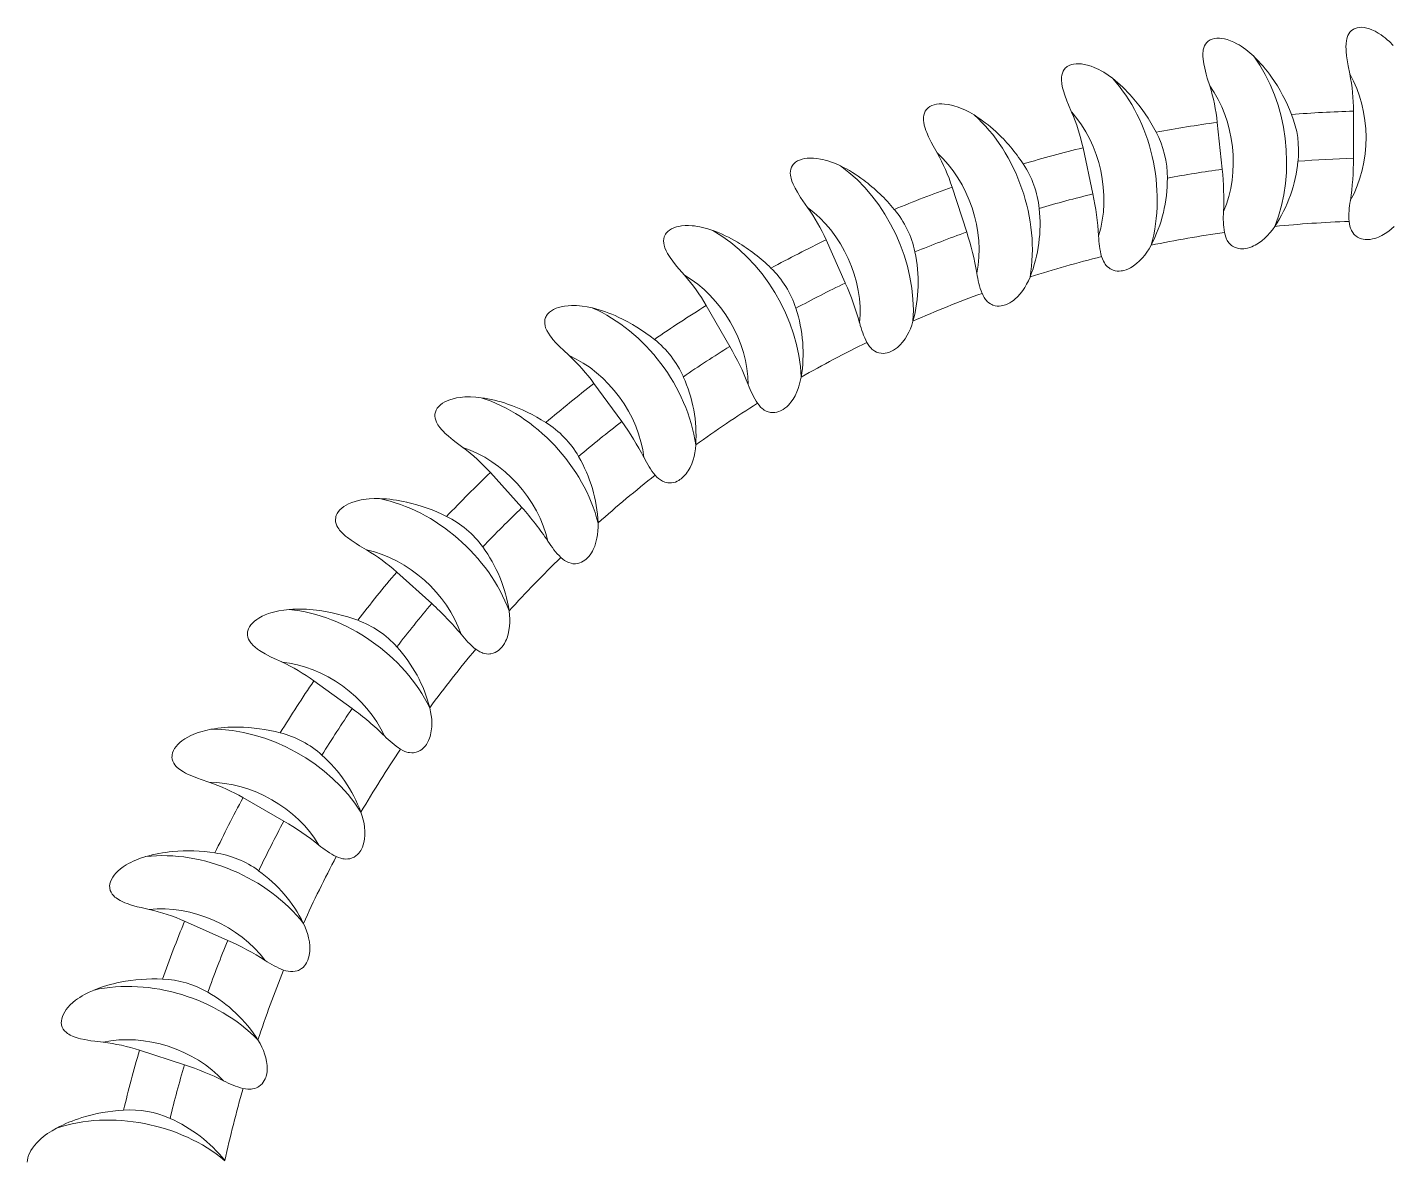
# Model space of a CAD drawing. Extents: x 89 to 512, y -33 to 440.
# Drawn here: x 451.48 to 480.43, y 258.44 to 282.47 of the extents above; entities that cross this region are included whole.
import ezdxf

# ---------------------------------------------------------------- set-up
doc = ezdxf.new("R2010")
doc.units = 0
doc.header["$LTSCALE"] = 7
doc.header["$MEASUREMENT"] = 0
doc.layers.add('8', color=252, linetype='CONTINUOUS', lineweight=15)

msp = doc.modelspace()

# ---------------------------------------------------------------- linework, layer by layer
at = {"layer": '8', "ltscale": 0.025011}
msp.add_line((479.599, 279.69), (479.599, 280.69), dxfattribs=at)
msp.add_line((479.599, 279.69), (479.599, 280.69), dxfattribs=at)
at = {"layer": '8', "ltscale": 0.025012}
for p, q in [((476.817, 279.457), (476.712, 280.452)), ((476.817, 279.457), (476.712, 280.452)), ((474.074, 278.934), (473.866, 279.913)), ((474.074, 278.934), (473.866, 279.913)), ((471.091, 279.079), (471.4, 278.128)), ((471.091, 279.079), (471.4, 278.128)), ((468.419, 277.961), (468.826, 277.047)), ((468.419, 277.961), (468.826, 277.047)), ((465.879, 276.568), (466.379, 275.702)), ((465.879, 276.568), (466.379, 275.702)), ((463.497, 274.918), (464.085, 274.109)), ((463.497, 274.918), (464.085, 274.109)), ((461.302, 273.028), (461.971, 272.285)), ((461.302, 273.028), (461.971, 272.285)), ((459.316, 270.919), (460.059, 270.25)), ((459.316, 270.919), (460.059, 270.25)), ((457.561, 268.614), (458.37, 268.026)), ((457.561, 268.614), (458.37, 268.026)), ((456.057, 266.138), (456.923, 265.638)), ((456.057, 266.138), (456.923, 265.638)), ((454.82, 263.519), (455.734, 263.112)), ((454.82, 263.519), (455.734, 263.112)), ((454.815, 260.475), (453.863, 260.784)), ((454.815, 260.475), (453.863, 260.784))]:
    msp.add_line(p, q, dxfattribs=at)
at = {"layer": '8'}
for points in [[(477.485, 281.852), (477.402, 281.927), (477.315, 281.998), (477.267, 282.032), (477.219, 282.065), (477.174, 282.093), (477.128, 282.12), (477.061, 282.154), (476.992, 282.183), (476.922, 282.208), (476.867, 282.222), (476.812, 282.232), (476.756, 282.238), (476.7, 282.237), (476.651, 282.231), (476.605, 282.219), (476.561, 282.2), (476.541, 282.188), (476.522, 282.175), (476.49, 282.145), (476.463, 282.109), (476.442, 282.071), (476.427, 282.03), (476.416, 281.988), (476.411, 281.956), (476.408, 281.923), (476.407, 281.857), (476.412, 281.791), (476.418, 281.743), (476.425, 281.695), (476.445, 281.6), (476.477, 281.475), (476.501, 281.392), (476.552, 281.227)], [(477.485, 281.852), (477.402, 281.927), (477.315, 281.998), (477.267, 282.032), (477.219, 282.065), (477.174, 282.093), (477.128, 282.12), (477.061, 282.154), (476.992, 282.183), (476.922, 282.208), (476.867, 282.222), (476.812, 282.232), (476.756, 282.238), (476.7, 282.237), (476.651, 282.231), (476.605, 282.219), (476.561, 282.2), (476.541, 282.188), (476.522, 282.175), (476.49, 282.145), (476.463, 282.109), (476.442, 282.071), (476.427, 282.03), (476.416, 281.988), (476.411, 281.956), (476.408, 281.923), (476.407, 281.857), (476.412, 281.791), (476.418, 281.743), (476.425, 281.695), (476.445, 281.6), (476.477, 281.475), (476.501, 281.392), (476.552, 281.227)], [(480.439, 282.085), (480.36, 282.165), (480.317, 282.204), (480.272, 282.242), (480.23, 282.275), (480.187, 282.306), (480.124, 282.346), (480.059, 282.383), (479.991, 282.415), (479.938, 282.435), (479.884, 282.451), (479.829, 282.462), (479.773, 282.467), (479.725, 282.466), (479.677, 282.459), (479.632, 282.445), (479.611, 282.435), (479.591, 282.424), (479.555, 282.397), (479.524, 282.365), (479.5, 282.329), (479.48, 282.29), (479.466, 282.249), (479.457, 282.217), (479.451, 282.185), (479.443, 282.12), (479.44, 282.054), (479.441, 282.005), (479.444, 281.957), (479.454, 281.86), (479.472, 281.732), (479.487, 281.648), (479.521, 281.478)], [(480.439, 282.085), (480.36, 282.165), (480.317, 282.204), (480.272, 282.242), (480.23, 282.275), (480.187, 282.306), (480.124, 282.346), (480.059, 282.383), (479.991, 282.415), (479.938, 282.435), (479.884, 282.451), (479.829, 282.462), (479.773, 282.467), (479.725, 282.466), (479.677, 282.459), (479.632, 282.445), (479.611, 282.435), (479.591, 282.424), (479.555, 282.397), (479.524, 282.365), (479.5, 282.329), (479.48, 282.29), (479.466, 282.249), (479.457, 282.217), (479.451, 282.185), (479.443, 282.12), (479.44, 282.054), (479.441, 282.005), (479.444, 281.957), (479.454, 281.86), (479.472, 281.732), (479.487, 281.648), (479.521, 281.478)], [(474.488, 281.386), (474.397, 281.452), (474.304, 281.513), (474.253, 281.543), (474.201, 281.57), (474.153, 281.594), (474.105, 281.615), (474.035, 281.642), (473.963, 281.664), (473.89, 281.681), (473.835, 281.69), (473.779, 281.694), (473.722, 281.693), (473.667, 281.687), (473.619, 281.676), (473.574, 281.659), (473.533, 281.636), (473.514, 281.622), (473.497, 281.607), (473.467, 281.573), (473.444, 281.535), (473.428, 281.495), (473.417, 281.453), (473.411, 281.41), (473.409, 281.377), (473.41, 281.344), (473.415, 281.279), (473.427, 281.213), (473.438, 281.166), (473.451, 281.119), (473.48, 281.027), (473.525, 280.906), (473.557, 280.826), (473.625, 280.667)], [(474.488, 281.386), (474.397, 281.452), (474.304, 281.513), (474.253, 281.543), (474.201, 281.57), (474.153, 281.594), (474.105, 281.615), (474.035, 281.642), (473.963, 281.664), (473.89, 281.681), (473.835, 281.69), (473.779, 281.694), (473.722, 281.693), (473.667, 281.687), (473.619, 281.676), (473.574, 281.659), (473.533, 281.636), (473.514, 281.622), (473.497, 281.607), (473.467, 281.573), (473.444, 281.535), (473.428, 281.495), (473.417, 281.453), (473.411, 281.41), (473.409, 281.377), (473.41, 281.344), (473.415, 281.279), (473.427, 281.213), (473.438, 281.166), (473.451, 281.119), (473.48, 281.027), (473.525, 280.906), (473.557, 280.826), (473.625, 280.667)], [(471.556, 280.609), (471.459, 280.666), (471.359, 280.717), (471.306, 280.741), (471.251, 280.763), (471.201, 280.781), (471.151, 280.797), (471.079, 280.817), (471.005, 280.831), (470.931, 280.84), (470.875, 280.843), (470.818, 280.842), (470.762, 280.835), (470.708, 280.823), (470.662, 280.807), (470.619, 280.785), (470.58, 280.758), (470.563, 280.742), (470.547, 280.725), (470.522, 280.689), (470.503, 280.649), (470.49, 280.607), (470.484, 280.564), (470.482, 280.52), (470.484, 280.488), (470.488, 280.455), (470.501, 280.391), (470.519, 280.327), (470.535, 280.281), (470.552, 280.236), (470.591, 280.147), (470.649, 280.031), (470.689, 279.955), (470.773, 279.804)], [(471.556, 280.609), (471.459, 280.666), (471.359, 280.717), (471.306, 280.741), (471.251, 280.763), (471.201, 280.781), (471.151, 280.797), (471.079, 280.817), (471.005, 280.831), (470.931, 280.84), (470.875, 280.843), (470.818, 280.842), (470.762, 280.835), (470.708, 280.823), (470.662, 280.807), (470.619, 280.785), (470.58, 280.758), (470.563, 280.742), (470.547, 280.725), (470.522, 280.689), (470.503, 280.649), (470.49, 280.607), (470.484, 280.564), (470.482, 280.52), (470.484, 280.488), (470.488, 280.455), (470.501, 280.391), (470.519, 280.327), (470.535, 280.281), (470.552, 280.236), (470.591, 280.147), (470.649, 280.031), (470.689, 279.955), (470.773, 279.804)], [(468.721, 279.531), (468.619, 279.577), (468.515, 279.617), (468.459, 279.635), (468.402, 279.651), (468.351, 279.664), (468.299, 279.675), (468.225, 279.687), (468.15, 279.694), (468.076, 279.695), (468.019, 279.692), (467.963, 279.684), (467.909, 279.672), (467.855, 279.654), (467.811, 279.634), (467.771, 279.607), (467.735, 279.576), (467.72, 279.559), (467.706, 279.541), (467.684, 279.502), (467.67, 279.46), (467.662, 279.417), (467.66, 279.373), (467.663, 279.33), (467.668, 279.298), (467.675, 279.266), (467.695, 279.203), (467.719, 279.141), (467.74, 279.097), (467.762, 279.054), (467.81, 278.97), (467.879, 278.861), (467.927, 278.79), (468.027, 278.648)], [(468.721, 279.531), (468.619, 279.577), (468.515, 279.617), (468.459, 279.635), (468.402, 279.651), (468.351, 279.664), (468.299, 279.675), (468.225, 279.687), (468.15, 279.694), (468.076, 279.695), (468.019, 279.692), (467.963, 279.684), (467.909, 279.672), (467.855, 279.654), (467.811, 279.634), (467.771, 279.607), (467.735, 279.576), (467.72, 279.559), (467.706, 279.541), (467.684, 279.502), (467.67, 279.46), (467.662, 279.417), (467.66, 279.373), (467.663, 279.33), (467.668, 279.298), (467.675, 279.266), (467.695, 279.203), (467.719, 279.141), (467.74, 279.097), (467.762, 279.054), (467.81, 278.97), (467.879, 278.861), (467.927, 278.79), (468.027, 278.648)], [(466.015, 278.161), (465.909, 278.197), (465.8, 278.225), (465.743, 278.238), (465.685, 278.248), (465.632, 278.256), (465.58, 278.261), (465.505, 278.265), (465.43, 278.264), (465.356, 278.257), (465.3, 278.248), (465.245, 278.235), (465.192, 278.217), (465.141, 278.194), (465.099, 278.169), (465.062, 278.138), (465.03, 278.104), (465.016, 278.085), (465.004, 278.065), (464.987, 278.024), (464.976, 277.981), (464.973, 277.938), (464.976, 277.894), (464.983, 277.851), (464.992, 277.82), (465.002, 277.789), (465.028, 277.728), (465.059, 277.67), (465.084, 277.628), (465.111, 277.587), (465.167, 277.508), (465.248, 277.407), (465.303, 277.341), (465.417, 277.211)], [(466.015, 278.161), (465.909, 278.197), (465.8, 278.225), (465.743, 278.238), (465.685, 278.248), (465.632, 278.256), (465.58, 278.261), (465.505, 278.265), (465.43, 278.264), (465.356, 278.257), (465.3, 278.248), (465.245, 278.235), (465.192, 278.217), (465.141, 278.194), (465.099, 278.169), (465.062, 278.138), (465.03, 278.104), (465.016, 278.085), (465.004, 278.065), (464.987, 278.024), (464.976, 277.981), (464.973, 277.938), (464.976, 277.894), (464.983, 277.851), (464.992, 277.82), (465.002, 277.789), (465.028, 277.728), (465.059, 277.67), (465.084, 277.628), (465.111, 277.587), (465.167, 277.508), (465.248, 277.407), (465.303, 277.341), (465.417, 277.211)], [(476.864, 278.118), (476.876, 278.066), (476.891, 278.019), (476.909, 277.977), (476.922, 277.951), (476.936, 277.929), (476.965, 277.891), (476.994, 277.861), (477.015, 277.843), (477.037, 277.827), (477.079, 277.804), (477.121, 277.789), (477.161, 277.779), (477.201, 277.773), (477.242, 277.772), (477.272, 277.773), (477.302, 277.777), (477.351, 277.786), (477.4, 277.8), (477.447, 277.817), (477.482, 277.833), (477.517, 277.85), (477.587, 277.892), (477.655, 277.941), (477.722, 277.999), (477.776, 278.051), (477.829, 278.11), (477.88, 278.174), (477.931, 278.245)], [(476.864, 278.118), (476.876, 278.066), (476.891, 278.019), (476.909, 277.977), (476.922, 277.951), (476.936, 277.929), (476.965, 277.891), (476.994, 277.861), (477.015, 277.843), (477.037, 277.827), (477.079, 277.804), (477.121, 277.789), (477.161, 277.779), (477.201, 277.773), (477.242, 277.772), (477.272, 277.773), (477.302, 277.777), (477.351, 277.786), (477.4, 277.8), (477.447, 277.817), (477.482, 277.833), (477.517, 277.85), (477.587, 277.892), (477.655, 277.941), (477.722, 277.999), (477.776, 278.051), (477.829, 278.11), (477.88, 278.174), (477.931, 278.245)], [(479.506, 278.353), (479.513, 278.301), (479.523, 278.252), (479.536, 278.209), (479.547, 278.182), (479.558, 278.157), (479.583, 278.117), (479.609, 278.084), (479.628, 278.064), (479.648, 278.046), (479.688, 278.019), (479.727, 277.999), (479.766, 277.985), (479.806, 277.975), (479.846, 277.97), (479.876, 277.968), (479.907, 277.968), (479.956, 277.972), (480.006, 277.981), (480.055, 277.993), (480.092, 278.005), (480.128, 278.019), (480.201, 278.053), (480.274, 278.095), (480.347, 278.145), (480.406, 278.192), (480.465, 278.244)], [(479.506, 278.353), (479.513, 278.301), (479.523, 278.252), (479.536, 278.209), (479.547, 278.182), (479.558, 278.157), (479.583, 278.117), (479.609, 278.084), (479.628, 278.064), (479.648, 278.046), (479.688, 278.019), (479.727, 277.999), (479.766, 277.985), (479.806, 277.975), (479.846, 277.97), (479.876, 277.968), (479.907, 277.968), (479.956, 277.972), (480.006, 277.981), (480.055, 277.993), (480.092, 278.005), (480.128, 278.019), (480.201, 278.053), (480.274, 278.095), (480.347, 278.145), (480.406, 278.192), (480.465, 278.244)], [(474.26, 277.608), (474.278, 277.557), (474.298, 277.512), (474.32, 277.472), (474.336, 277.448), (474.352, 277.427), (474.385, 277.392), (474.417, 277.365), (474.44, 277.35), (474.463, 277.337), (474.508, 277.318), (474.55, 277.307), (474.592, 277.301), (474.632, 277.3), (474.673, 277.303), (474.703, 277.308), (474.732, 277.314), (474.78, 277.329), (474.827, 277.347), (474.872, 277.369), (474.906, 277.389), (474.939, 277.41), (475.003, 277.458), (475.066, 277.514), (475.127, 277.579), (475.174, 277.637), (475.221, 277.7), (475.265, 277.77), (475.308, 277.846)], [(474.26, 277.608), (474.278, 277.557), (474.298, 277.512), (474.32, 277.472), (474.336, 277.448), (474.352, 277.427), (474.385, 277.392), (474.417, 277.365), (474.44, 277.35), (474.463, 277.337), (474.508, 277.318), (474.55, 277.307), (474.592, 277.301), (474.632, 277.3), (474.673, 277.303), (474.703, 277.308), (474.732, 277.314), (474.78, 277.329), (474.827, 277.347), (474.872, 277.369), (474.906, 277.389), (474.939, 277.41), (475.003, 277.458), (475.066, 277.514), (475.127, 277.579), (475.174, 277.637), (475.221, 277.7), (475.265, 277.77), (475.308, 277.846)], [(471.725, 276.828), (471.747, 276.78), (471.772, 276.737), (471.798, 276.7), (471.817, 276.677), (471.835, 276.658), (471.871, 276.627), (471.906, 276.603), (471.93, 276.59), (471.955, 276.58), (472.001, 276.566), (472.044, 276.559), (472.086, 276.558), (472.127, 276.561), (472.166, 276.568), (472.196, 276.576), (472.225, 276.586), (472.271, 276.605), (472.315, 276.628), (472.358, 276.655), (472.389, 276.678), (472.42, 276.702), (472.479, 276.757), (472.535, 276.82), (472.589, 276.89), (472.631, 276.953), (472.67, 277.021), (472.707, 277.095), (472.742, 277.174)], [(471.725, 276.828), (471.747, 276.78), (471.772, 276.737), (471.798, 276.7), (471.817, 276.677), (471.835, 276.658), (471.871, 276.627), (471.906, 276.603), (471.93, 276.59), (471.955, 276.58), (472.001, 276.566), (472.044, 276.559), (472.086, 276.558), (472.127, 276.561), (472.166, 276.568), (472.196, 276.576), (472.225, 276.586), (472.271, 276.605), (472.315, 276.628), (472.358, 276.655), (472.389, 276.678), (472.42, 276.702), (472.479, 276.757), (472.535, 276.82), (472.589, 276.89), (472.631, 276.953), (472.67, 277.021), (472.707, 277.095), (472.742, 277.174)], [(463.466, 276.517), (463.357, 276.541), (463.246, 276.558), (463.188, 276.564), (463.129, 276.569), (463.076, 276.57), (463.023, 276.57), (462.949, 276.566), (462.874, 276.558), (462.801, 276.543), (462.746, 276.529), (462.693, 276.51), (462.642, 276.486), (462.594, 276.458), (462.555, 276.428), (462.521, 276.394), (462.493, 276.357), (462.481, 276.337), (462.472, 276.316), (462.458, 276.273), (462.453, 276.229), (462.454, 276.185), (462.461, 276.142), (462.473, 276.1), (462.485, 276.07), (462.498, 276.04), (462.531, 275.983), (462.567, 275.928), (462.597, 275.889), (462.627, 275.851), (462.692, 275.779), (462.782, 275.687), (462.844, 275.627), (462.971, 275.509)], [(463.466, 276.517), (463.357, 276.541), (463.246, 276.558), (463.188, 276.564), (463.129, 276.569), (463.076, 276.57), (463.023, 276.57), (462.949, 276.566), (462.874, 276.558), (462.801, 276.543), (462.746, 276.529), (462.693, 276.51), (462.642, 276.486), (462.594, 276.458), (462.555, 276.428), (462.521, 276.394), (462.493, 276.357), (462.481, 276.337), (462.472, 276.316), (462.458, 276.273), (462.453, 276.229), (462.454, 276.185), (462.461, 276.142), (462.473, 276.1), (462.485, 276.07), (462.498, 276.04), (462.531, 275.983), (462.567, 275.928), (462.597, 275.889), (462.627, 275.851), (462.692, 275.779), (462.782, 275.687), (462.844, 275.627), (462.971, 275.509)], [(469.284, 275.787), (469.312, 275.742), (469.341, 275.702), (469.371, 275.668), (469.392, 275.647), (469.412, 275.63), (469.451, 275.603), (469.488, 275.583), (469.514, 275.573), (469.539, 275.565), (469.586, 275.556), (469.631, 275.554), (469.672, 275.557), (469.712, 275.564), (469.751, 275.575), (469.779, 275.586), (469.807, 275.599), (469.851, 275.623), (469.892, 275.65), (469.932, 275.682), (469.961, 275.708), (469.989, 275.735), (470.042, 275.796), (470.092, 275.864), (470.138, 275.939), (470.172, 276.006), (470.205, 276.078), (470.234, 276.155), (470.26, 276.238)], [(469.284, 275.787), (469.312, 275.742), (469.341, 275.702), (469.371, 275.668), (469.392, 275.647), (469.412, 275.63), (469.451, 275.603), (469.488, 275.583), (469.514, 275.573), (469.539, 275.565), (469.586, 275.556), (469.631, 275.554), (469.672, 275.557), (469.712, 275.564), (469.751, 275.575), (469.779, 275.586), (469.807, 275.599), (469.851, 275.623), (469.892, 275.65), (469.932, 275.682), (469.961, 275.708), (469.989, 275.735), (470.042, 275.796), (470.092, 275.864), (470.138, 275.939), (470.172, 276.006), (470.205, 276.078), (470.234, 276.155), (470.26, 276.238)], [(466.966, 274.498), (466.998, 274.455), (467.031, 274.418), (467.065, 274.387), (467.087, 274.369), (467.109, 274.354), (467.151, 274.331), (467.19, 274.316), (467.217, 274.308), (467.243, 274.303), (467.291, 274.299), (467.335, 274.301), (467.376, 274.309), (467.415, 274.32), (467.452, 274.335), (467.479, 274.349), (467.506, 274.365), (467.547, 274.393), (467.585, 274.425), (467.622, 274.46), (467.647, 274.489), (467.672, 274.519), (467.719, 274.585), (467.761, 274.658), (467.799, 274.738), (467.827, 274.808), (467.851, 274.883), (467.872, 274.963), (467.889, 275.048)], [(466.966, 274.498), (466.998, 274.455), (467.031, 274.418), (467.065, 274.387), (467.087, 274.369), (467.109, 274.354), (467.151, 274.331), (467.19, 274.316), (467.217, 274.308), (467.243, 274.303), (467.291, 274.299), (467.335, 274.301), (467.376, 274.309), (467.415, 274.32), (467.452, 274.335), (467.479, 274.349), (467.506, 274.365), (467.547, 274.393), (467.585, 274.425), (467.622, 274.46), (467.647, 274.489), (467.672, 274.519), (467.719, 274.585), (467.761, 274.658), (467.799, 274.738), (467.827, 274.808), (467.851, 274.883), (467.872, 274.963), (467.889, 275.048)], [(461.104, 274.615), (460.993, 274.627), (460.881, 274.633), (460.822, 274.633), (460.763, 274.631), (460.71, 274.627), (460.658, 274.622), (460.584, 274.61), (460.511, 274.594), (460.439, 274.572), (460.386, 274.551), (460.336, 274.527), (460.287, 274.498), (460.242, 274.465), (460.207, 274.432), (460.176, 274.394), (460.152, 274.354), (460.143, 274.333), (460.135, 274.311), (460.127, 274.267), (460.126, 274.223), (460.131, 274.179), (460.143, 274.137), (460.159, 274.097), (460.174, 274.068), (460.191, 274.04), (460.229, 273.986), (460.271, 273.935), (460.305, 273.9), (460.339, 273.865), (460.411, 273.8), (460.51, 273.718), (460.578, 273.665), (460.716, 273.561)], [(461.104, 274.615), (460.993, 274.627), (460.881, 274.633), (460.822, 274.633), (460.763, 274.631), (460.71, 274.627), (460.658, 274.622), (460.584, 274.61), (460.511, 274.594), (460.439, 274.572), (460.386, 274.551), (460.336, 274.527), (460.287, 274.498), (460.242, 274.465), (460.207, 274.432), (460.176, 274.394), (460.152, 274.354), (460.143, 274.333), (460.135, 274.311), (460.127, 274.267), (460.126, 274.223), (460.131, 274.179), (460.143, 274.137), (460.159, 274.097), (460.174, 274.068), (460.191, 274.04), (460.229, 273.986), (460.271, 273.935), (460.305, 273.9), (460.339, 273.865), (460.411, 273.8), (460.51, 273.718), (460.578, 273.665), (460.716, 273.561)], [(464.795, 272.973), (464.832, 272.934), (464.869, 272.901), (464.905, 272.873), (464.93, 272.858), (464.953, 272.845), (464.997, 272.826), (465.037, 272.815), (465.065, 272.81), (465.091, 272.808), (465.139, 272.809), (465.183, 272.816), (465.223, 272.828), (465.26, 272.843), (465.296, 272.862), (465.321, 272.879), (465.346, 272.897), (465.384, 272.929), (465.419, 272.965), (465.451, 273.004), (465.474, 273.035), (465.496, 273.068), (465.535, 273.138), (465.569, 273.215), (465.599, 273.299), (465.619, 273.371), (465.635, 273.448), (465.648, 273.53), (465.656, 273.616)], [(464.795, 272.973), (464.832, 272.934), (464.869, 272.901), (464.905, 272.873), (464.93, 272.858), (464.953, 272.845), (464.997, 272.826), (465.037, 272.815), (465.065, 272.81), (465.091, 272.808), (465.139, 272.809), (465.183, 272.816), (465.223, 272.828), (465.26, 272.843), (465.296, 272.862), (465.321, 272.879), (465.346, 272.897), (465.384, 272.929), (465.419, 272.965), (465.451, 273.004), (465.474, 273.035), (465.496, 273.068), (465.535, 273.138), (465.569, 273.215), (465.599, 273.299), (465.619, 273.371), (465.635, 273.448), (465.648, 273.53), (465.656, 273.616)], [(458.953, 272.476), (458.841, 272.477), (458.729, 272.471), (458.671, 272.465), (458.612, 272.457), (458.56, 272.448), (458.508, 272.437), (458.436, 272.417), (458.365, 272.393), (458.296, 272.364), (458.246, 272.338), (458.198, 272.309), (458.153, 272.275), (458.112, 272.237), (458.08, 272.2), (458.054, 272.16), (458.034, 272.117), (458.027, 272.095), (458.022, 272.073), (458.018, 272.028), (458.021, 271.984), (458.031, 271.942), (458.047, 271.901), (458.068, 271.863), (458.086, 271.835), (458.105, 271.809), (458.149, 271.759), (458.196, 271.713), (458.233, 271.681), (458.271, 271.651), (458.349, 271.593), (458.456, 271.522), (458.529, 271.477), (458.678, 271.388)], [(458.953, 272.476), (458.841, 272.477), (458.729, 272.471), (458.671, 272.465), (458.612, 272.457), (458.56, 272.448), (458.508, 272.437), (458.436, 272.417), (458.365, 272.393), (458.296, 272.364), (458.246, 272.338), (458.198, 272.309), (458.153, 272.275), (458.112, 272.237), (458.08, 272.2), (458.054, 272.16), (458.034, 272.117), (458.027, 272.095), (458.022, 272.073), (458.018, 272.028), (458.021, 271.984), (458.031, 271.942), (458.047, 271.901), (458.068, 271.863), (458.086, 271.835), (458.105, 271.809), (458.149, 271.759), (458.196, 271.713), (458.233, 271.681), (458.271, 271.651), (458.349, 271.593), (458.456, 271.522), (458.529, 271.477), (458.678, 271.388)], [(462.796, 271.229), (462.836, 271.194), (462.876, 271.165), (462.915, 271.142), (462.941, 271.129), (462.966, 271.119), (463.012, 271.105), (463.053, 271.097), (463.081, 271.095), (463.107, 271.096), (463.155, 271.102), (463.198, 271.114), (463.236, 271.129), (463.272, 271.149), (463.305, 271.171), (463.329, 271.19), (463.352, 271.211), (463.386, 271.247), (463.417, 271.287), (463.445, 271.329), (463.464, 271.362), (463.482, 271.397), (463.514, 271.471), (463.54, 271.551), (463.561, 271.637), (463.573, 271.711), (463.581, 271.79), (463.585, 271.872), (463.585, 271.959)], [(462.796, 271.229), (462.836, 271.194), (462.876, 271.165), (462.915, 271.142), (462.941, 271.129), (462.966, 271.119), (463.012, 271.105), (463.053, 271.097), (463.081, 271.095), (463.107, 271.096), (463.155, 271.102), (463.198, 271.114), (463.236, 271.129), (463.272, 271.149), (463.305, 271.171), (463.329, 271.19), (463.352, 271.211), (463.386, 271.247), (463.417, 271.287), (463.445, 271.329), (463.464, 271.362), (463.482, 271.397), (463.514, 271.471), (463.54, 271.551), (463.561, 271.637), (463.573, 271.711), (463.581, 271.79), (463.585, 271.872), (463.585, 271.959)], [(457.038, 270.125), (456.926, 270.114), (456.816, 270.096), (456.758, 270.084), (456.701, 270.07), (456.65, 270.055), (456.6, 270.039), (456.53, 270.012), (456.462, 269.981), (456.396, 269.944), (456.349, 269.914), (456.304, 269.879), (456.263, 269.841), (456.226, 269.799), (456.198, 269.759), (456.176, 269.716), (456.161, 269.672), (456.156, 269.649), (456.154, 269.626), (456.154, 269.581), (456.162, 269.538), (456.177, 269.497), (456.197, 269.458), (456.221, 269.422), (456.242, 269.396), (456.264, 269.372), (456.313, 269.328), (456.365, 269.287), (456.404, 269.259), (456.445, 269.233), (456.529, 269.184), (456.643, 269.124), (456.721, 269.086), (456.878, 269.013)], [(457.038, 270.125), (456.926, 270.114), (456.816, 270.096), (456.758, 270.084), (456.701, 270.07), (456.65, 270.055), (456.6, 270.039), (456.53, 270.012), (456.462, 269.981), (456.396, 269.944), (456.349, 269.914), (456.304, 269.879), (456.263, 269.841), (456.226, 269.799), (456.198, 269.759), (456.176, 269.716), (456.161, 269.672), (456.156, 269.649), (456.154, 269.626), (456.154, 269.581), (456.162, 269.538), (456.177, 269.497), (456.197, 269.458), (456.221, 269.422), (456.242, 269.396), (456.264, 269.372), (456.313, 269.328), (456.365, 269.287), (456.404, 269.259), (456.445, 269.233), (456.529, 269.184), (456.643, 269.124), (456.721, 269.086), (456.878, 269.013)], [(460.99, 269.286), (461.033, 269.256), (461.077, 269.231), (461.118, 269.212), (461.145, 269.201), (461.171, 269.194), (461.217, 269.185), (461.259, 269.182), (461.287, 269.183), (461.313, 269.186), (461.36, 269.197), (461.401, 269.213), (461.438, 269.233), (461.472, 269.256), (461.502, 269.282), (461.524, 269.303), (461.544, 269.326), (461.574, 269.366), (461.601, 269.408), (461.625, 269.453), (461.641, 269.488), (461.655, 269.525), (461.679, 269.602), (461.696, 269.684), (461.708, 269.772), (461.712, 269.847), (461.712, 269.926), (461.708, 270.008), (461.698, 270.095)], [(460.99, 269.286), (461.033, 269.256), (461.077, 269.231), (461.118, 269.212), (461.145, 269.201), (461.171, 269.194), (461.217, 269.185), (461.259, 269.182), (461.287, 269.183), (461.313, 269.186), (461.36, 269.197), (461.401, 269.213), (461.438, 269.233), (461.472, 269.256), (461.502, 269.282), (461.524, 269.303), (461.544, 269.326), (461.574, 269.366), (461.601, 269.408), (461.625, 269.453), (461.641, 269.488), (461.655, 269.525), (461.679, 269.602), (461.696, 269.684), (461.708, 269.772), (461.712, 269.847), (461.712, 269.926), (461.708, 270.008), (461.698, 270.095)], [(459.397, 267.165), (459.443, 267.139), (459.489, 267.119), (459.532, 267.104), (459.56, 267.097), (459.586, 267.092), (459.633, 267.088), (459.675, 267.089), (459.703, 267.093), (459.729, 267.099), (459.774, 267.115), (459.814, 267.135), (459.848, 267.159), (459.879, 267.185), (459.907, 267.214), (459.926, 267.238), (459.944, 267.263), (459.97, 267.305), (459.992, 267.35), (460.011, 267.397), (460.023, 267.434), (460.033, 267.472), (460.049, 267.551), (460.058, 267.635), (460.06, 267.723), (460.057, 267.798), (460.048, 267.877), (460.035, 267.958), (460.016, 268.043)], [(459.397, 267.165), (459.443, 267.139), (459.489, 267.119), (459.532, 267.104), (459.56, 267.097), (459.586, 267.092), (459.633, 267.088), (459.675, 267.089), (459.703, 267.093), (459.729, 267.099), (459.774, 267.115), (459.814, 267.135), (459.848, 267.159), (459.879, 267.185), (459.907, 267.214), (459.926, 267.238), (459.944, 267.263), (459.97, 267.305), (459.992, 267.35), (460.011, 267.397), (460.023, 267.434), (460.033, 267.472), (460.049, 267.551), (460.058, 267.635), (460.06, 267.723), (460.057, 267.798), (460.048, 267.877), (460.035, 267.958), (460.016, 268.043)], [(455.378, 267.586), (455.269, 267.563), (455.161, 267.534), (455.105, 267.516), (455.049, 267.496), (455, 267.476), (454.952, 267.454), (454.885, 267.42), (454.821, 267.382), (454.759, 267.339), (454.716, 267.304), (454.675, 267.265), (454.638, 267.223), (454.605, 267.177), (454.582, 267.134), (454.564, 267.089), (454.554, 267.044), (454.552, 267.02), (454.551, 266.997), (454.557, 266.953), (454.569, 266.91), (454.588, 266.871), (454.612, 266.835), (454.64, 266.801), (454.663, 266.778), (454.688, 266.757), (454.741, 266.717), (454.797, 266.682), (454.839, 266.659), (454.883, 266.637), (454.971, 266.597), (455.091, 266.549), (455.172, 266.52), (455.336, 266.464)], [(455.378, 267.586), (455.269, 267.563), (455.161, 267.534), (455.105, 267.516), (455.049, 267.496), (455, 267.476), (454.952, 267.454), (454.885, 267.42), (454.821, 267.382), (454.759, 267.339), (454.716, 267.304), (454.675, 267.265), (454.638, 267.223), (454.605, 267.177), (454.582, 267.134), (454.564, 267.089), (454.554, 267.044), (454.552, 267.02), (454.551, 266.997), (454.557, 266.953), (454.569, 266.91), (454.588, 266.871), (454.612, 266.835), (454.64, 266.801), (454.663, 266.778), (454.688, 266.757), (454.741, 266.717), (454.797, 266.682), (454.839, 266.659), (454.883, 266.637), (454.971, 266.597), (455.091, 266.549), (455.172, 266.52), (455.336, 266.464)], [(458.034, 264.889), (458.083, 264.868), (458.13, 264.853), (458.175, 264.842), (458.203, 264.838), (458.23, 264.836), (458.277, 264.837), (458.319, 264.843), (458.346, 264.85), (458.371, 264.858), (458.415, 264.879), (458.452, 264.903), (458.484, 264.93), (458.512, 264.959), (458.536, 264.991), (458.553, 265.017), (458.568, 265.043), (458.589, 265.088), (458.607, 265.135), (458.62, 265.184), (458.629, 265.222), (458.635, 265.26), (458.642, 265.341), (458.642, 265.425), (458.635, 265.513), (458.624, 265.588), (458.608, 265.665), (458.586, 265.744), (458.558, 265.827)], [(458.034, 264.889), (458.083, 264.868), (458.13, 264.853), (458.175, 264.842), (458.203, 264.838), (458.23, 264.836), (458.277, 264.837), (458.319, 264.843), (458.346, 264.85), (458.371, 264.858), (458.415, 264.879), (458.452, 264.903), (458.484, 264.93), (458.512, 264.959), (458.536, 264.991), (458.553, 265.017), (458.568, 265.043), (458.589, 265.088), (458.607, 265.135), (458.62, 265.184), (458.629, 265.222), (458.635, 265.26), (458.642, 265.341), (458.642, 265.425), (458.635, 265.513), (458.624, 265.588), (458.608, 265.665), (458.586, 265.744), (458.558, 265.827)], [(453.994, 264.887), (453.887, 264.853), (453.783, 264.813), (453.729, 264.789), (453.676, 264.764), (453.629, 264.739), (453.583, 264.712), (453.52, 264.671), (453.46, 264.627), (453.404, 264.578), (453.364, 264.538), (453.328, 264.495), (453.295, 264.449), (453.268, 264.4), (453.249, 264.355), (453.236, 264.309), (453.23, 264.262), (453.231, 264.239), (453.233, 264.216), (453.243, 264.172), (453.26, 264.131), (453.282, 264.094), (453.31, 264.06), (453.342, 264.03), (453.367, 264.01), (453.394, 263.991), (453.45, 263.957), (453.51, 263.928), (453.554, 263.909), (453.6, 263.892), (453.692, 263.861), (453.816, 263.826), (453.9, 263.806), (454.069, 263.767)], [(453.994, 264.887), (453.887, 264.853), (453.783, 264.813), (453.729, 264.789), (453.676, 264.764), (453.629, 264.739), (453.583, 264.712), (453.52, 264.671), (453.46, 264.627), (453.404, 264.578), (453.364, 264.538), (453.328, 264.495), (453.295, 264.449), (453.268, 264.4), (453.249, 264.355), (453.236, 264.309), (453.23, 264.262), (453.231, 264.239), (453.233, 264.216), (453.243, 264.172), (453.26, 264.131), (453.282, 264.094), (453.31, 264.06), (453.342, 264.03), (453.367, 264.01), (453.394, 263.991), (453.45, 263.957), (453.51, 263.928), (453.554, 263.909), (453.6, 263.892), (453.692, 263.861), (453.816, 263.826), (453.9, 263.806), (454.069, 263.767)], [(456.917, 262.483), (456.968, 262.467), (457.016, 262.457), (457.061, 262.451), (457.09, 262.45), (457.117, 262.451), (457.164, 262.457), (457.205, 262.467), (457.231, 262.476), (457.255, 262.487), (457.296, 262.512), (457.331, 262.54), (457.359, 262.571), (457.384, 262.603), (457.405, 262.637), (457.419, 262.664), (457.432, 262.692), (457.448, 262.739), (457.46, 262.788), (457.469, 262.838), (457.473, 262.876), (457.475, 262.915), (457.474, 262.996), (457.466, 263.079), (457.449, 263.166), (457.431, 263.239), (457.406, 263.314), (457.376, 263.391), (457.34, 263.47)], [(456.917, 262.483), (456.968, 262.467), (457.016, 262.457), (457.061, 262.451), (457.09, 262.45), (457.117, 262.451), (457.164, 262.457), (457.205, 262.467), (457.231, 262.476), (457.255, 262.487), (457.296, 262.512), (457.331, 262.54), (457.359, 262.571), (457.384, 262.603), (457.405, 262.637), (457.419, 262.664), (457.432, 262.692), (457.448, 262.739), (457.46, 262.788), (457.469, 262.838), (457.473, 262.876), (457.475, 262.915), (457.474, 262.996), (457.466, 263.079), (457.449, 263.166), (457.431, 263.239), (457.406, 263.314), (457.376, 263.391), (457.34, 263.47)], [(452.899, 262.059), (452.796, 262.014), (452.696, 261.963), (452.645, 261.934), (452.595, 261.903), (452.551, 261.873), (452.509, 261.842), (452.451, 261.795), (452.396, 261.744), (452.344, 261.689), (452.309, 261.645), (452.277, 261.599), (452.25, 261.55), (452.227, 261.499), (452.213, 261.452), (452.206, 261.404), (452.205, 261.357), (452.208, 261.334), (452.212, 261.311), (452.226, 261.269), (452.248, 261.23), (452.274, 261.196), (452.305, 261.165), (452.34, 261.138), (452.367, 261.12), (452.396, 261.104), (452.456, 261.077), (452.518, 261.054), (452.564, 261.04), (452.611, 261.027), (452.706, 261.007), (452.833, 260.985), (452.918, 260.973), (453.09, 260.952)], [(452.899, 262.059), (452.796, 262.014), (452.696, 261.963), (452.645, 261.934), (452.595, 261.903), (452.551, 261.873), (452.509, 261.842), (452.451, 261.795), (452.396, 261.744), (452.344, 261.689), (452.309, 261.645), (452.277, 261.599), (452.25, 261.55), (452.227, 261.499), (452.213, 261.452), (452.206, 261.404), (452.205, 261.357), (452.208, 261.334), (452.212, 261.311), (452.226, 261.269), (452.248, 261.23), (452.274, 261.196), (452.305, 261.165), (452.34, 261.138), (452.367, 261.12), (452.396, 261.104), (452.456, 261.077), (452.518, 261.054), (452.564, 261.04), (452.611, 261.027), (452.706, 261.007), (452.833, 260.985), (452.918, 260.973), (453.09, 260.952)], [(456.057, 259.973), (456.109, 259.963), (456.159, 259.958), (456.204, 259.957), (456.233, 259.959), (456.26, 259.962), (456.306, 259.973), (456.345, 259.987), (456.37, 260), (456.393, 260.013), (456.431, 260.042), (456.463, 260.074), (456.488, 260.107), (456.509, 260.141), (456.527, 260.178), (456.538, 260.206), (456.547, 260.235), (456.559, 260.283), (456.566, 260.333), (456.569, 260.384), (456.569, 260.422), (456.567, 260.461), (456.558, 260.541), (456.541, 260.624), (456.515, 260.709), (456.489, 260.779), (456.457, 260.851), (456.419, 260.925), (456.375, 261)], [(456.057, 259.973), (456.109, 259.963), (456.159, 259.958), (456.204, 259.957), (456.233, 259.959), (456.26, 259.962), (456.306, 259.973), (456.345, 259.987), (456.37, 260), (456.393, 260.013), (456.431, 260.042), (456.463, 260.074), (456.488, 260.107), (456.509, 260.141), (456.527, 260.178), (456.538, 260.206), (456.547, 260.235), (456.559, 260.283), (456.566, 260.333), (456.569, 260.384), (456.569, 260.422), (456.567, 260.461), (456.558, 260.541), (456.541, 260.624), (456.515, 260.709), (456.489, 260.779), (456.457, 260.851), (456.419, 260.925), (456.375, 261)], [(452.105, 259.132), (452.008, 259.076), (451.914, 259.015), (451.866, 258.981), (451.82, 258.945), (451.779, 258.91), (451.74, 258.875), (451.687, 258.822), (451.638, 258.766), (451.593, 258.706), (451.562, 258.659), (451.535, 258.609), (451.513, 258.557), (451.496, 258.504), (451.487, 258.456), (451.484, 258.408)], [(452.105, 259.132), (452.008, 259.076), (451.914, 259.015), (451.866, 258.981), (451.82, 258.945), (451.779, 258.91), (451.74, 258.875), (451.687, 258.822), (451.638, 258.766), (451.593, 258.706), (451.562, 258.659), (451.535, 258.609), (451.513, 258.557), (451.496, 258.504), (451.487, 258.456), (451.484, 258.408)]]:
    msp.add_lwpolyline(points, dxfattribs=at)
for centre, radius, start, end in [((475.339, 279.63), 3.089, 35.2435, 45.9936), ((475.339, 279.63), 3.089, 35.2435, 45.9936), ((472.586, 278.952), 3.089, 41.2435, 51.9936), ((472.586, 278.952), 3.089, 41.2435, 51.9936), ((474.78, 279.249), 3.765, 21.3492, 35.0795), ((474.78, 279.249), 3.765, 21.3492, 35.0795), ((475.632, 280.692), 3.967, 359.9805, 11.4285), ((475.632, 280.692), 3.967, 359.9805, 11.4285), ((472.767, 280.039), 3.967, 5.9805, 17.4285), ((472.767, 280.039), 3.967, 5.9805, 17.4285), ((472.07, 278.515), 3.765, 27.3492, 41.0795), ((472.07, 278.515), 3.765, 27.3492, 41.0795), ((469.919, 277.99), 3.089, 47.2435, 57.9936), ((469.919, 277.99), 3.089, 47.2435, 57.9936), ((469.985, 279.09), 3.967, 11.9805, 23.4285), ((469.985, 279.09), 3.967, 11.9805, 23.4285), ((476.354, 279.847), 2.082, 353.9467, 21.7922), ((476.354, 279.847), 2.082, 353.9467, 21.7922), ((480.431, 253.026), 27.677, 91.7213, 94.4413), ((480.431, 253.026), 27.677, 91.7213, 94.4413), ((469.452, 277.501), 3.765, 33.3492, 47.0795), ((469.452, 277.501), 3.765, 33.3492, 47.0795), ((480.431, 253.026), 27.677, 97.7213, 100.4413), ((480.431, 253.026), 27.677, 97.7213, 100.4413), ((473.573, 279.274), 2.082, 359.9458, 27.793), ((473.573, 279.274), 2.082, 359.9458, 27.793), ((480.431, 253.026), 27.677, 103.7213, 106.4413), ((480.431, 253.026), 27.677, 103.7213, 106.4413), ((467.318, 277.855), 3.967, 17.9805, 29.4285), ((467.318, 277.855), 3.967, 17.9805, 29.4285), ((475.391, 279.929), 3.047, 326.4877, 354.3209), ((475.391, 279.929), 3.047, 326.4877, 354.3209), ((480.431, 253.026), 26.677, 91.7859, 94.3129), ((480.431, 253.026), 26.677, 91.7859, 94.3129), ((473.548, 279.691), 6.052, 351.4788, 359.9875), ((473.548, 279.691), 6.052, 351.4788, 359.9875), ((467.367, 276.755), 3.089, 53.2435, 63.9936), ((467.367, 276.755), 3.089, 53.2435, 63.9936), ((470.867, 278.413), 2.082, 5.9458, 33.7937), ((470.867, 278.413), 2.082, 5.9458, 33.7937), ((480.431, 253.026), 26.677, 97.7859, 100.3129), ((480.431, 253.026), 26.677, 97.7859, 100.3129), ((470.798, 278.826), 6.052, 357.4788, 5.9875), ((470.798, 278.826), 6.052, 357.4788, 5.9875), ((466.954, 276.219), 3.765, 39.3492, 53.0795), ((466.954, 276.219), 3.765, 39.3492, 53.0795), ((480.431, 253.026), 27.677, 109.7213, 112.4413), ((480.431, 253.026), 27.677, 109.7213, 112.4413), ((472.607, 279.255), 3.047, 332.4877, 0.3208), ((472.607, 279.255), 3.047, 332.4877, 0.3208), ((480.431, 253.026), 26.677, 103.7859, 106.3129), ((480.431, 253.026), 26.677, 103.7859, 106.3129), ((468.154, 277.677), 6.052, 3.4788, 11.9875), ((468.154, 277.677), 6.052, 3.4788, 11.9875), ((481.421, 278.452), 1.918, 169.7072, 182.9356), ((481.421, 278.452), 1.918, 169.7072, 182.9356), ((464.794, 276.348), 3.967, 23.9805, 35.4285), ((464.794, 276.348), 3.967, 23.9805, 35.4285), ((468.266, 277.275), 2.082, 11.9458, 39.7937), ((468.266, 277.275), 2.082, 11.9458, 39.7937), ((469.908, 278.293), 3.047, 338.4877, 6.3208), ((469.908, 278.293), 3.047, 338.4877, 6.3208), ((478.758, 278.416), 1.918, 175.7072, 188.9356), ((478.758, 278.416), 1.918, 175.7072, 188.9356), ((480.431, 253.026), 25.344, 92.0914, 95.6598), ((480.431, 253.026), 25.344, 92.0914, 95.6598), ((464.958, 275.259), 3.089, 59.2435, 69.9936), ((464.958, 275.259), 3.089, 59.2435, 69.9936), ((464.603, 274.684), 3.765, 45.3492, 59.0795), ((464.603, 274.684), 3.765, 45.3492, 59.0795), ((480.431, 253.026), 27.677, 115.7213, 118.4413), ((480.431, 253.026), 27.677, 115.7213, 118.4413), ((480.431, 253.026), 26.677, 109.7859, 112.3129), ((480.431, 253.026), 26.677, 109.7859, 112.3129), ((465.644, 276.259), 6.052, 9.4788, 17.9875), ((465.644, 276.259), 6.052, 9.4788, 17.9875), ((476.113, 278.102), 1.918, 181.7072, 194.9356), ((476.113, 278.102), 1.918, 181.7072, 194.9356), ((480.431, 253.026), 25.344, 98.0914, 101.6598), ((480.431, 253.026), 25.344, 98.0914, 101.6598), ((467.325, 277.055), 3.047, 344.4877, 12.3209), ((467.325, 277.055), 3.047, 344.4877, 12.3209), ((480.431, 253.026), 25.344, 104.0914, 107.6598), ((480.431, 253.026), 25.344, 104.0914, 107.6598), ((465.798, 275.87), 2.082, 17.9458, 45.7937), ((465.798, 275.87), 2.082, 17.9458, 45.7937), ((462.442, 274.586), 3.967, 29.9805, 41.4285), ((462.442, 274.586), 3.967, 29.9805, 41.4285), ((480.431, 253.026), 26.677, 115.7859, 118.3129), ((480.431, 253.026), 26.677, 115.7859, 118.3129), ((463.297, 274.586), 6.052, 15.4788, 23.9875), ((463.297, 274.586), 6.052, 15.4788, 23.9875), ((473.516, 277.513), 1.918, 187.7072, 200.9356), ((473.516, 277.513), 1.918, 187.7072, 200.9356), ((480.431, 253.026), 25.344, 110.0914, 113.6598), ((480.431, 253.026), 25.344, 110.0914, 113.6598), ((462.719, 273.52), 3.089, 65.2435, 75.9936), ((462.719, 273.52), 3.089, 65.2435, 75.9936), ((480.431, 253.026), 27.677, 121.7213, 124.4413), ((480.431, 253.026), 27.677, 121.7213, 124.4413), ((464.885, 275.553), 3.047, 350.4877, 18.3209), ((464.885, 275.553), 3.047, 350.4877, 18.3209), ((462.426, 272.91), 3.765, 51.3492, 65.0795), ((462.426, 272.91), 3.765, 51.3492, 65.0795), ((470.994, 276.656), 1.918, 193.7072, 206.9356), ((470.994, 276.656), 1.918, 193.7072, 206.9356), ((463.49, 274.215), 2.082, 23.9458, 51.7937), ((463.49, 274.215), 2.082, 23.9458, 51.7937), ((480.431, 253.026), 26.677, 121.7859, 124.3129), ((480.431, 253.026), 26.677, 121.7859, 124.3129), ((461.137, 272.677), 6.052, 21.4788, 29.9875), ((461.137, 272.677), 6.052, 21.4788, 29.9875), ((480.431, 253.026), 25.344, 116.0914, 119.6598), ((480.431, 253.026), 25.344, 116.0914, 119.6598), ((460.287, 272.588), 3.967, 35.9805, 47.4285), ((460.287, 272.588), 3.967, 35.9805, 47.4285), ((462.615, 273.805), 3.047, 356.4877, 24.3209), ((462.615, 273.805), 3.047, 356.4877, 24.3209), ((480.431, 253.026), 27.677, 127.7213, 130.4413), ((480.431, 253.026), 27.677, 127.7213, 130.4413), ((468.575, 275.54), 1.918, 199.7072, 212.9356), ((468.575, 275.54), 1.918, 199.7072, 212.9356), ((460.674, 271.556), 3.089, 71.2435, 81.9936), ((460.674, 271.556), 3.089, 71.2435, 81.9936), ((460.446, 270.92), 3.765, 57.3492, 71.0795), ((460.446, 270.92), 3.765, 57.3492, 71.0795), ((480.431, 253.026), 25.344, 122.0914, 125.6598), ((480.431, 253.026), 25.344, 122.0914, 125.6598), ((461.368, 272.329), 2.082, 29.9458, 57.7937), ((461.368, 272.329), 2.082, 29.9458, 57.7937), ((480.431, 253.026), 26.677, 127.7859, 130.3129), ((480.431, 253.026), 26.677, 127.7859, 130.3129), ((459.189, 270.553), 6.052, 27.4788, 35.9875), ((459.189, 270.553), 6.052, 27.4788, 35.9875), ((458.353, 270.375), 3.967, 41.9805, 53.4285), ((458.353, 270.375), 3.967, 41.9805, 53.4285), ((460.541, 271.829), 3.047, 2.4877, 30.3209), ((460.541, 271.829), 3.047, 2.4877, 30.3209), ((466.287, 274.178), 1.918, 205.7072, 218.9356), ((466.287, 274.178), 1.918, 205.7072, 218.9356), ((480.431, 253.026), 27.677, 133.7213, 136.4413), ((480.431, 253.026), 27.677, 133.7213, 136.4413), ((480.431, 253.026), 25.344, 128.0914, 131.6598), ((480.431, 253.026), 25.344, 128.0914, 131.6598), ((458.845, 269.39), 3.089, 77.2435, 87.9936), ((458.845, 269.39), 3.089, 77.2435, 87.9936), ((458.685, 268.733), 3.765, 63.3492, 77.0795), ((458.685, 268.733), 3.765, 63.3492, 77.0795), ((459.455, 270.23), 2.082, 35.9458, 63.7937), ((459.455, 270.23), 2.082, 35.9458, 63.7937), ((480.431, 253.026), 26.677, 133.7859, 136.3129), ((480.431, 253.026), 26.677, 133.7859, 136.3129), ((457.473, 268.236), 6.052, 33.4788, 41.9875), ((457.473, 268.236), 6.052, 33.4788, 41.9875), ((464.154, 272.583), 1.918, 211.7072, 224.9356), ((464.154, 272.583), 1.918, 211.7072, 224.9356), ((456.66, 267.972), 3.967, 47.9805, 59.4285), ((456.66, 267.972), 3.967, 47.9805, 59.4285), ((458.684, 269.647), 3.047, 8.4877, 36.3209), ((458.684, 269.647), 3.047, 8.4877, 36.3209), ((480.431, 253.026), 25.344, 134.0914, 137.6598), ((480.431, 253.026), 25.344, 134.0914, 137.6598), ((480.431, 253.026), 27.677, 139.7213, 142.4413), ((480.431, 253.026), 27.677, 139.7213, 142.4413), ((457.253, 267.044), 3.089, 83.2435, 93.9936), ((457.253, 267.044), 3.089, 83.2435, 93.9936), ((457.162, 266.373), 3.765, 69.3492, 83.0795), ((457.162, 266.373), 3.765, 69.3492, 83.0795), ((480.431, 253.026), 26.677, 139.7859, 142.3129), ((480.431, 253.026), 26.677, 139.7859, 142.3129), ((456.009, 265.753), 6.052, 39.4788, 47.9875), ((456.009, 265.753), 6.052, 39.4788, 47.9875), ((457.771, 267.943), 2.082, 41.9458, 69.7937), ((457.771, 267.943), 2.082, 41.9458, 69.7937), ((462.198, 270.775), 1.918, 217.7072, 230.9356), ((462.198, 270.775), 1.918, 217.7072, 230.9356), ((457.066, 267.283), 3.047, 14.4877, 42.3208), ((457.066, 267.283), 3.047, 14.4877, 42.3208), ((480.431, 253.026), 25.344, 140.0914, 143.6598), ((480.431, 253.026), 25.344, 140.0914, 143.6598), ((455.228, 265.405), 3.967, 53.9805, 65.4285), ((455.228, 265.405), 3.967, 53.9805, 65.4285), ((480.431, 253.026), 27.677, 145.7213, 148.4413), ((480.431, 253.026), 27.677, 145.7213, 148.4413), ((480.431, 253.026), 26.677, 145.7859, 148.3129), ((480.431, 253.026), 26.677, 145.7859, 148.3129), ((454.812, 263.131), 6.052, 45.4788, 53.9875), ((454.812, 263.131), 6.052, 45.4788, 53.9875), ((455.914, 264.544), 3.089, 89.2435, 99.9936), ((455.914, 264.544), 3.089, 89.2435, 99.9936), ((455.895, 263.868), 3.765, 75.3492, 89.0795), ((455.895, 263.868), 3.765, 75.3492, 89.0795), ((456.336, 265.493), 2.082, 47.9458, 75.7937), ((456.336, 265.493), 2.082, 47.9458, 75.7937), ((460.443, 268.772), 1.918, 223.7072, 236.9356), ((460.443, 268.772), 1.918, 223.7072, 236.9356), ((455.704, 264.762), 3.047, 20.4877, 48.3209), ((455.704, 264.762), 3.047, 20.4877, 48.3209), ((480.431, 253.026), 25.344, 146.0914, 149.6598), ((480.431, 253.026), 25.344, 146.0914, 149.6598), ((454.072, 262.703), 3.967, 59.9805, 71.4285), ((454.072, 262.703), 3.967, 59.9805, 71.4285), ((480.431, 253.026), 27.677, 151.7213, 154.4413), ((480.431, 253.026), 27.677, 151.7213, 154.4413), ((480.431, 253.026), 26.677, 151.7859, 154.3129), ((480.431, 253.026), 26.677, 151.7859, 154.3129), ((453.896, 260.398), 6.052, 51.4788, 59.9875), ((453.896, 260.398), 6.052, 51.4788, 59.9875), ((454.845, 261.918), 3.089, 95.2435, 105.9936), ((454.845, 261.918), 3.089, 95.2435, 105.9936), ((454.896, 261.244), 3.765, 81.3492, 95.0795), ((454.896, 261.244), 3.765, 81.3492, 95.0795), ((455.165, 262.906), 2.082, 53.9458, 81.7937), ((455.165, 262.906), 2.082, 53.9458, 81.7937), ((480.431, 253.026), 25.344, 152.0914, 155.6598), ((480.431, 253.026), 25.344, 152.0914, 155.6598), ((458.907, 266.596), 1.918, 229.7072, 242.9355), ((458.907, 266.596), 1.918, 229.7072, 242.9355), ((454.612, 262.113), 3.047, 26.4877, 54.3208), ((454.612, 262.113), 3.047, 26.4877, 54.3208), ((453.205, 259.895), 3.967, 65.9805, 77.4285), ((453.205, 259.895), 3.967, 65.9805, 77.4285), ((480.431, 253.026), 27.677, 157.7213, 160.4413), ((480.431, 253.026), 27.677, 157.7213, 160.4413), ((480.431, 253.026), 26.677, 157.7859, 160.3129), ((480.431, 253.026), 26.677, 157.7859, 160.3129), ((453.271, 257.584), 6.052, 57.4788, 65.9875), ((453.271, 257.584), 6.052, 57.4788, 65.9875), ((457.606, 264.272), 1.918, 235.7072, 248.9355), ((457.606, 264.272), 1.918, 235.7072, 248.9355), ((454.177, 258.53), 3.765, 87.3492, 101.0795), ((454.177, 258.53), 3.765, 87.3492, 101.0795), ((454.271, 260.211), 2.082, 59.9458, 87.7937), ((454.271, 260.211), 2.082, 59.9458, 87.7937), ((480.431, 253.026), 25.344, 158.0914, 161.6598), ((480.431, 253.026), 25.344, 158.0914, 161.6598), ((454.055, 259.195), 3.089, 101.2435, 111.9936), ((454.055, 259.195), 3.089, 101.2435, 111.9936), ((453.804, 259.365), 3.047, 32.4877, 60.3209), ((453.804, 259.365), 3.047, 32.4877, 60.3209), ((452.636, 257.011), 3.967, 71.9805, 83.4285), ((452.636, 257.011), 3.967, 71.9805, 83.4285), ((480.431, 253.026), 27.677, 163.7213, 166.4413), ((480.431, 253.026), 27.677, 163.7213, 166.4413), ((480.431, 253.026), 26.677, 163.7859, 166.3129), ((480.431, 253.026), 26.677, 163.7859, 166.3129), ((452.943, 254.72), 6.052, 63.4788, 71.9875), ((452.943, 254.72), 6.052, 63.4788, 71.9875), ((456.555, 261.825), 1.918, 241.7072, 254.9355), ((456.555, 261.825), 1.918, 241.7072, 254.9355), ((480.431, 253.026), 25.344, 164.0914, 167.6598), ((480.431, 253.026), 25.344, 164.0914, 167.6598), ((453.745, 255.755), 3.765, 93.3492, 107.0795), ((453.745, 255.755), 3.765, 93.3492, 107.0795), ((453.663, 257.437), 2.082, 65.9455, 93.7935), ((453.663, 257.437), 2.082, 65.9455, 93.7935), ((453.555, 256.404), 3.089, 107.2435, 117.9936), ((453.555, 256.404), 3.089, 107.2435, 117.9936), ((453.287, 256.547), 3.047, 38.4877, 66.3209), ((453.287, 256.547), 3.047, 38.4877, 66.3209)]:
    msp.add_arc(centre, radius, start, end, dxfattribs=at)
at = {"layer": '8', "extrusion": (0, 0, -1)}
for centre, major_axis, start_param, end_param in [((476.107, 279.821), (-0.305, 2.904), 0.873052, 2.216659), ((476.107, 279.821), (-0.305, 2.904), 0.873052, 2.216659), ((473.33, 279.222), (-0.607, 2.856), 0.873052, 2.216659), ((473.33, 279.222), (-0.607, 2.856), 0.873052, 2.216659), ((478.366, 280.126), (0, 2.12), 0.879276, 2.249774), ((478.366, 280.126), (0, 2.12), 0.879276, 2.249774), ((475.545, 279.762), (-0.222, 2.108), 0.879276, 2.249774), ((475.545, 279.762), (-0.222, 2.108), 0.879276, 2.249774), ((470.631, 278.336), (-0.902, 2.777), 0.873052, 2.216659), ((470.631, 278.336), (-0.902, 2.777), 0.873052, 2.216659), ((472.777, 279.104), (-0.441, 2.074), 0.879276, 2.249774), ((472.777, 279.104), (-0.441, 2.074), 0.879276, 2.249774), ((470.093, 278.161), (-0.655, 2.016), 0.879276, 2.249774), ((470.093, 278.161), (-0.655, 2.016), 0.879276, 2.249774), ((468.039, 277.173), (-1.188, 2.668), 0.873052, 2.216659), ((468.039, 277.173), (-1.188, 2.668), 0.873052, 2.216659), ((467.522, 276.943), (-0.862, 1.937), 0.879276, 2.249774), ((467.522, 276.943), (-0.862, 1.937), 0.879276, 2.249774), ((465.583, 275.746), (-1.46, 2.529), 0.873052, 2.216659), ((465.583, 275.746), (-1.46, 2.529), 0.873052, 2.216659), ((465.093, 275.463), (-1.06, 1.836), 0.879276, 2.249774), ((465.093, 275.463), (-1.06, 1.836), 0.879276, 2.249774), ((463.289, 274.069), (-1.716, 2.362), 0.873052, 2.216659), ((463.289, 274.069), (-1.716, 2.362), 0.873052, 2.216659), ((462.831, 273.737), (-1.246, 1.715), 0.879276, 2.249774), ((462.831, 273.737), (-1.246, 1.715), 0.879276, 2.249774), ((461.183, 272.162), (-1.954, 2.17), 0.873052, 2.216659), ((461.183, 272.162), (-1.954, 2.17), 0.873052, 2.216659), ((460.763, 271.783), (-1.419, 1.575), 0.879276, 2.249774), ((460.763, 271.783), (-1.419, 1.575), 0.879276, 2.249774), ((459.289, 270.045), (-2.17, 1.954), 0.873052, 2.216659), ((459.289, 270.045), (-2.17, 1.954), 0.873052, 2.216659), ((458.91, 269.625), (-1.575, 1.419), 0.879276, 2.249774), ((458.91, 269.625), (-1.575, 1.419), 0.879276, 2.249774), ((457.625, 267.742), (-2.362, 1.716), 0.873052, 2.216659), ((457.625, 267.742), (-2.362, 1.716), 0.873052, 2.216659), ((457.293, 267.284), (-1.715, 1.246), 0.879276, 2.249774), ((457.293, 267.284), (-1.715, 1.246), 0.879276, 2.249774), ((456.212, 265.278), (-2.529, 1.46), 0.873052, 2.216659), ((456.212, 265.278), (-2.529, 1.46), 0.873052, 2.216659), ((455.929, 264.788), (-1.836, 1.06), 0.879276, 2.249774), ((455.929, 264.788), (-1.836, 1.06), 0.879276, 2.249774), ((455.064, 262.679), (-2.668, 1.188), 0.873052, 2.216659), ((455.064, 262.679), (-2.668, 1.188), 0.873052, 2.216659), ((454.834, 262.162), (-1.937, 0.862), 0.879276, 2.249774), ((454.834, 262.162), (-1.937, 0.862), 0.879276, 2.249774), ((454.194, 259.975), (-2.777, 0.902), 0.873052, 2.216659), ((454.194, 259.975), (-2.777, 0.902), 0.873052, 2.216659), ((454.019, 259.437), (-2.016, 0.655), 0.879276, 2.249774), ((454.019, 259.437), (-2.016, 0.655), 0.879276, 2.249774), ((453.611, 257.194), (-2.856, 0.607), 0.873052, 2.216659), ((453.611, 257.194), (-2.856, 0.607), 0.873052, 2.216659)]:
    msp.add_ellipse(centre, major_axis=major_axis, ratio=0.707107, start_param=start_param, end_param=end_param, dxfattribs=at)

doc.saveas('drawing.dxf')
